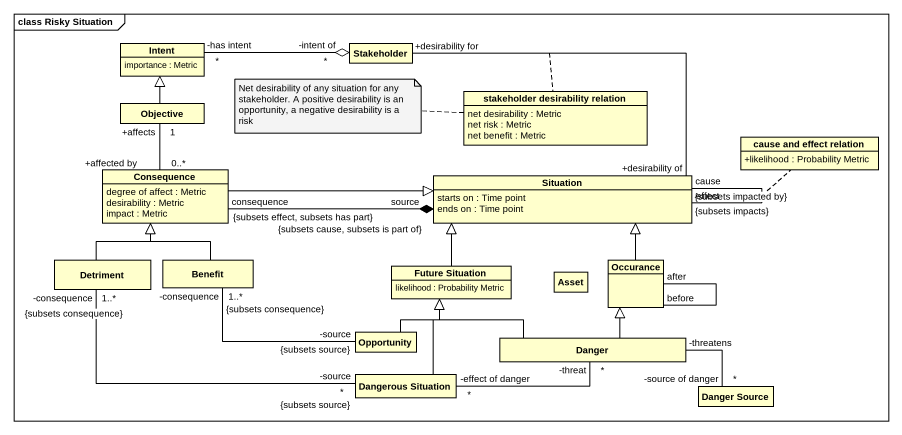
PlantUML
@startuml
mainframe class Risky Situation
hide circle
hide empty members
skinparam classAttributeIconSize 0
class Intent {
  importance : Metric
}
class Stakeholder
class "stakeholder desirability relation" as stakeholder_desirability {
  net desirability : Metric
  net risk : Metric
  net benefit : Metric
}
class Objective
class Consequence {
  degree of affect : Metric
  desirability : Metric
  impact : Metric
}
class "cause and effect relation" as cause_and_effect_relation {
  +likelihood : Probability Metric
}
class Situation {
  starts on : Time point
  ends on : Time point
}
class Detriment
class Benefit
class "Future Situation" as Future_Situation {
  likelihood : Probability Metric
}
class Asset
class Occurance
class Opportunity
class Danger
class "Dangerous Situation" as Dangerous_Situation
class "Danger Source" as Danger_Source
Stakeholder "-intent of\n*" o-left- "-has intent\n*" Intent
Stakeholder "+desirability for" -- "+desirability of" Situation
(Stakeholder, Situation) .. stakeholder_desirability
Objective -up-|> Intent
Consequence "+affected by\n0..*" -up- "+affects\n1" Objective
Consequence -right-|> Situation
Situation "source\n{subsets cause, subsets is part of}" *-left- "consequence\n{subsets effect, subsets has part}" Consequence
Situation "effect\n{subsets impacts}" -- "cause\n{subsets impacted by}" Situation
(Situation, Situation) .. cause_and_effect_relation
Detriment -up-|> Consequence
Detriment "-consequence\n1..*\n{subsets consequence}" -right- "-source\n*\n{subsets source}" Dangerous_Situation
Benefit -up-|> Consequence
Future_Situation -up-|> Situation
Occurance -up-|> Situation
Occurance "before" -- "after" Occurance
Opportunity "-source\n{subsets source}" -left- "-consequence\n1..*\n{subsets consequence}" Benefit
Opportunity -up-|> Future_Situation
Danger -left-|> Future_Situation
Danger -up-|> Occurance
Danger "-threat\n*" -left- "-effect of danger\n*" Dangerous_Situation
Danger "-threatens" -right- "-source of danger\n*" Danger_Source
Dangerous_Situation -up-|> Future_Situation
note left of stakeholder_desirability : Net desirability of any situation for any stakeholder. A positive desirability is an opportunity, a negative desirability is a risk
@enduml
